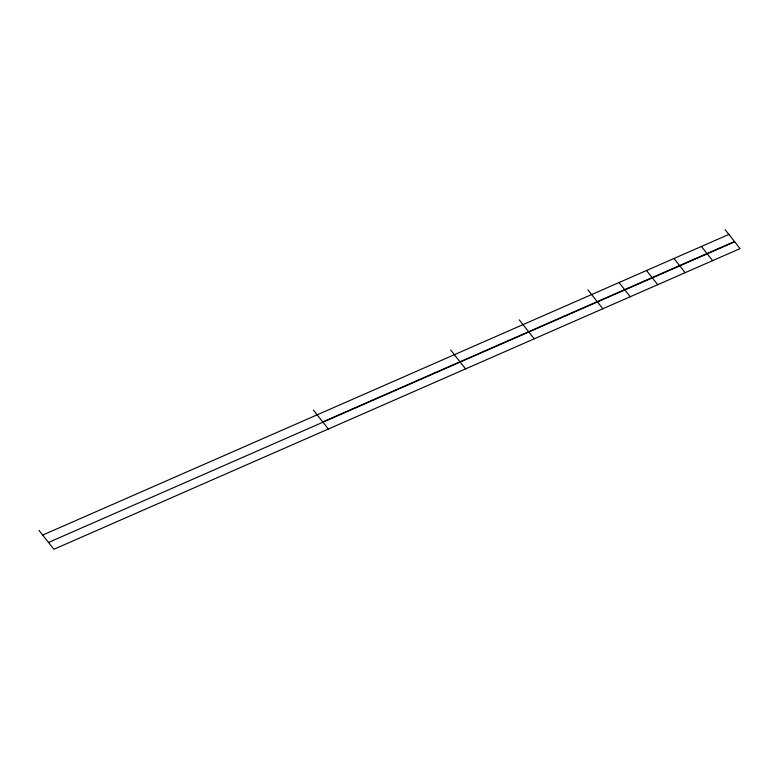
<?xml version="1.0" encoding="UTF-8"?>
<svg xmlns="http://www.w3.org/2000/svg" width="779" height="779" viewBox="0 0 779 779"><rect width="100%" height="100%" fill="white"/><g stroke="black" fill="none" stroke-linecap="round" stroke-linejoin="round"><path stroke-width="1.17" d="M42.679 535.085L728.852 234.43M322.749 421.926L734.451 241.529M48.502 542.466L734.675 241.811M725.142 229.717L740.05 248.628L53.878 549.283L38.95 530.353M701.402 246.456L712.6 260.653M673.962 258.482L685.16 272.679M646.512 270.508L657.71 284.705M619.062 282.534L630.26 296.731M587.902 289.846L602.819 308.757M519.272 319.887L534.199 338.826M450.671 349.975L465.579 368.895M313.421 410.085L328.349 429.025"/></g></svg>
